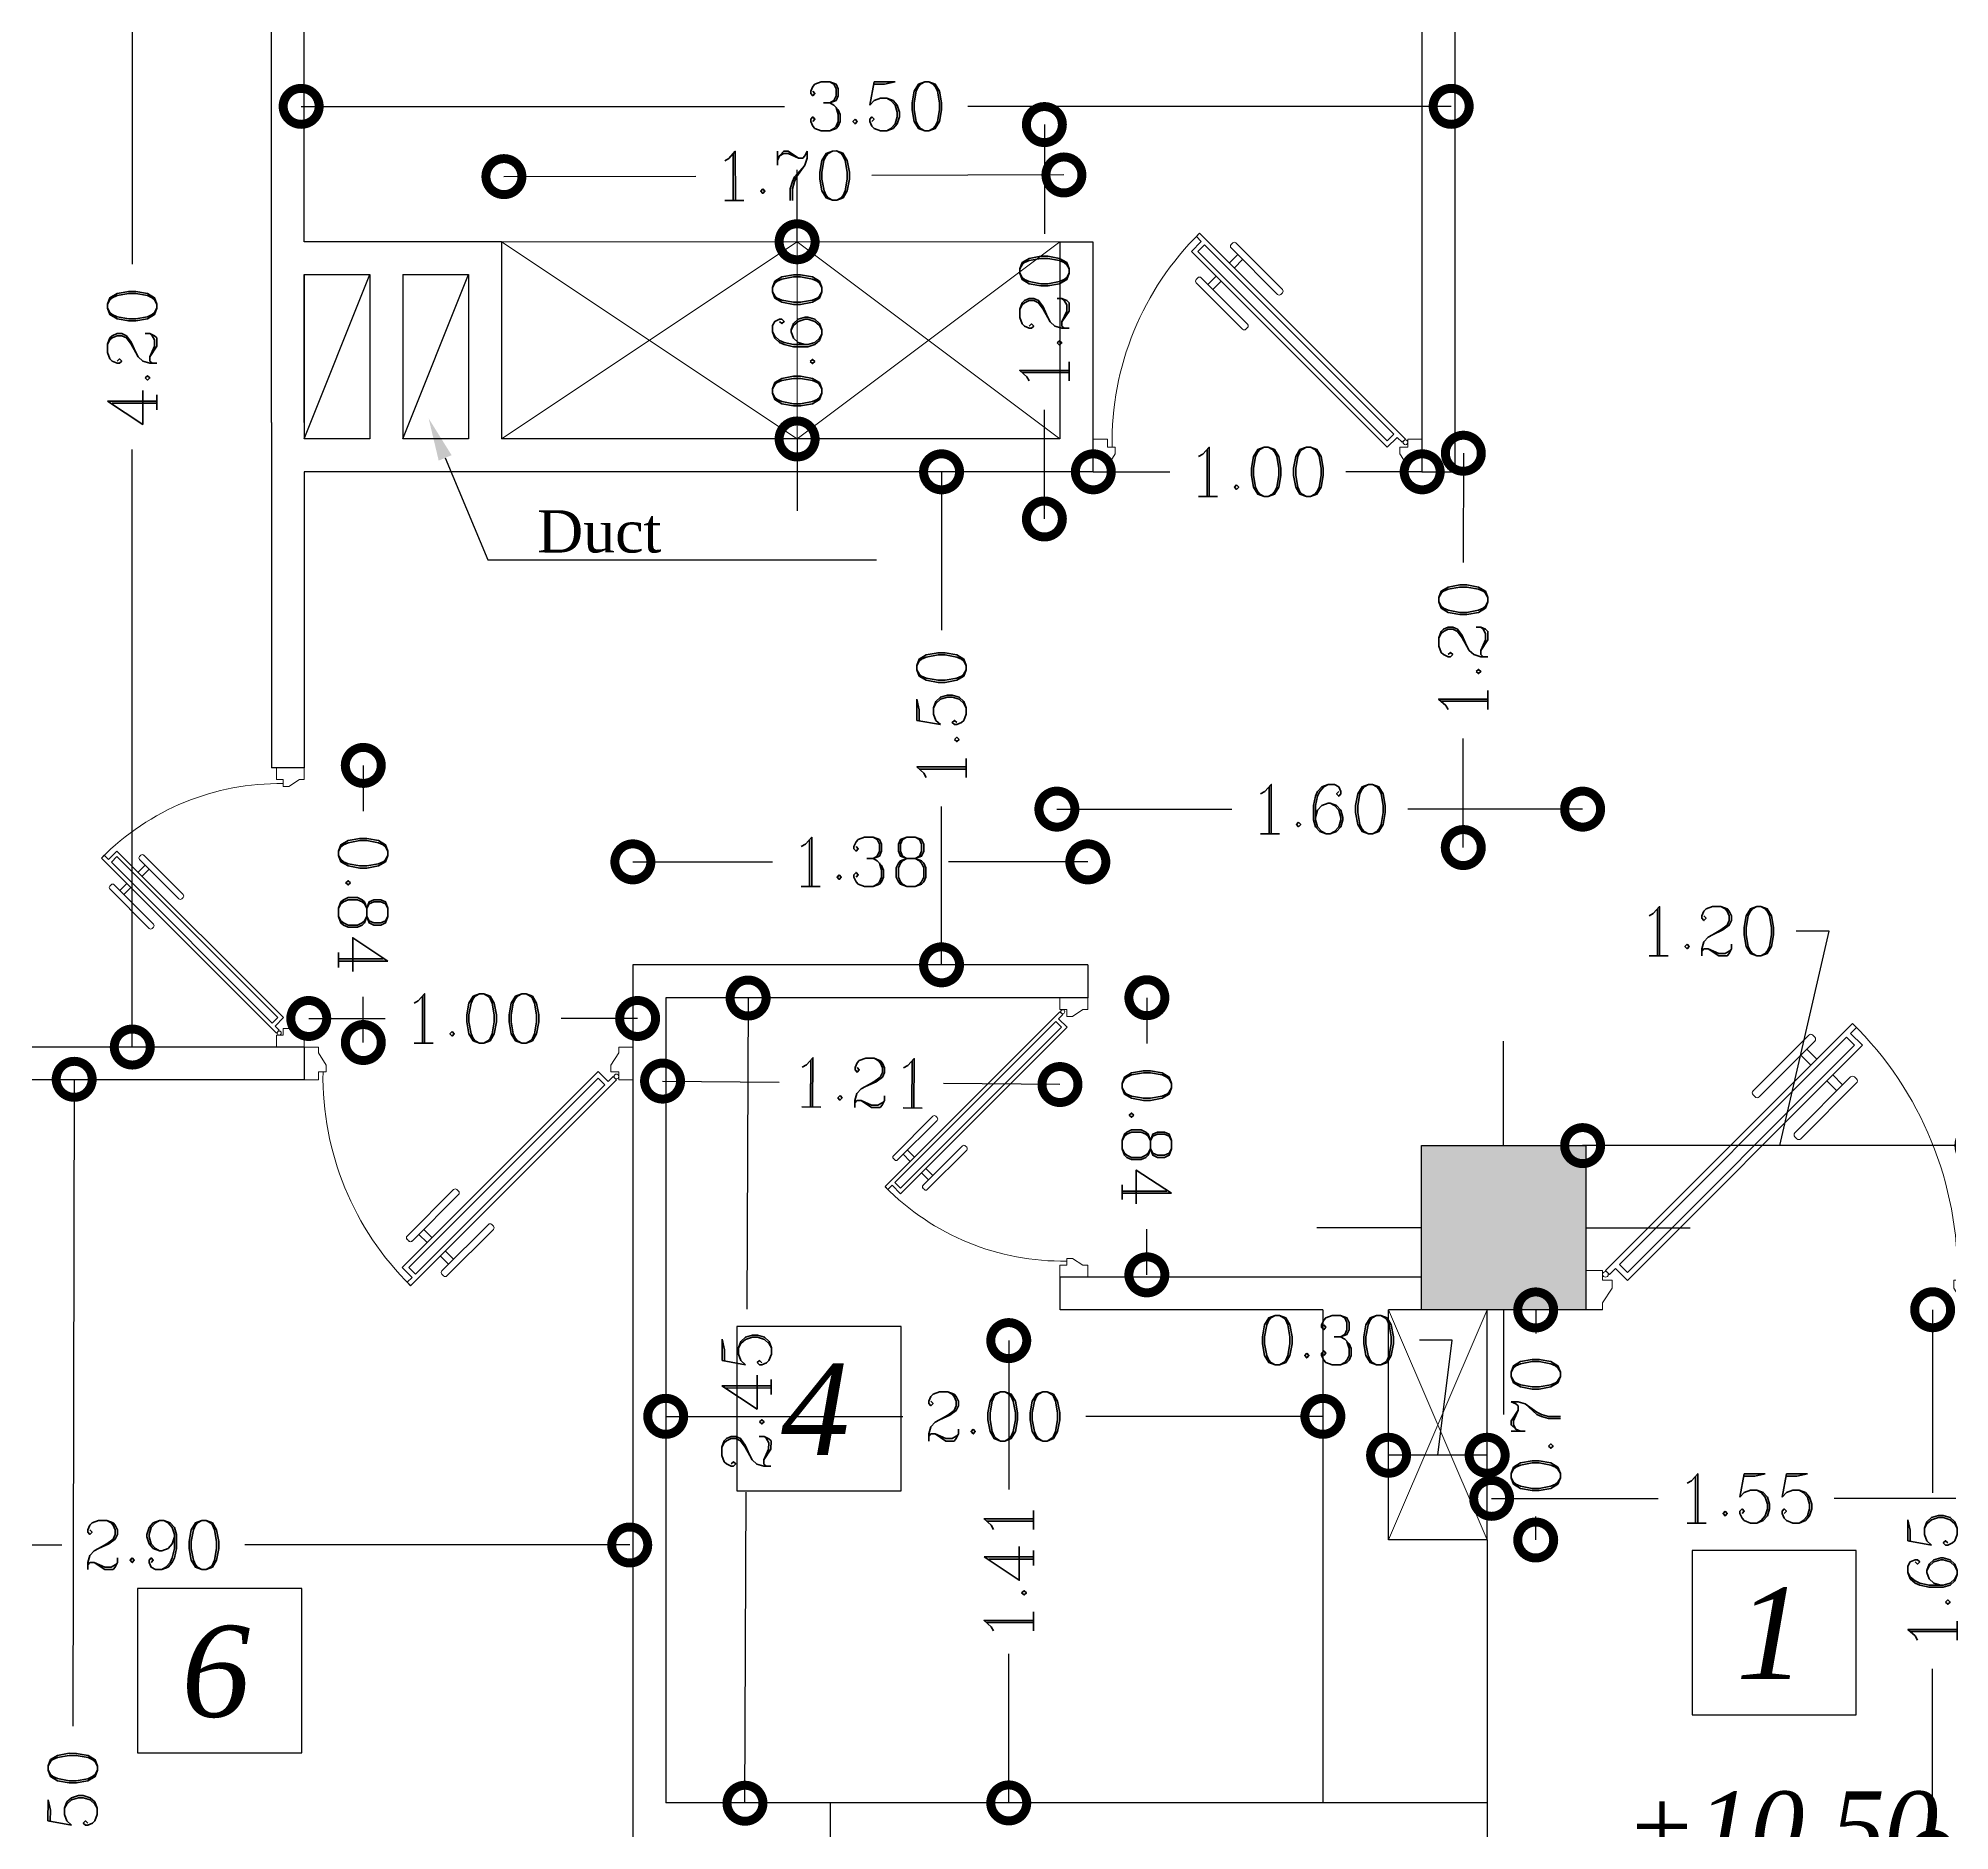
# Model space of a CAD drawing. Header units: metres. Extents: x -1655 to 449, y 40 to 361.
# Drawn here: x 146.75 to 152.56, y 50.55 to 56 of the extents above; entities that cross this region are included whole.
import ezdxf
from ezdxf import colors
from ezdxf.entities.mleader import LeaderData, LeaderLine
from ezdxf.math import Vec2, Vec3

# ---------------------------------------------------------------- set-up
doc = ezdxf.new("R2010")
doc.units = ezdxf.units.M
doc.header["$MEASUREMENT"] = 0
for name, color, linetype, lineweight in [('0.2', 2, 'Continuous', 5), ('Layer4', 252, 'Continuous', 25), ('Layer5', 31, 'Continuous', 9)]:
    doc.layers.add(name, color=color, linetype=linetype, lineweight=lineweight)
doc.layers.add('A-WALL', color=7, linetype='Continuous')
doc.layers.add('TEXT', color=3, linetype='Continuous')
doc.styles.add('DIMPLAN', font='romanc.shx', dxfattribs={"height": 0.15})
doc.styles.add('RS', font='timesi.ttf', dxfattribs={"width": 0.7})
doc.styles.get("Standard").update_dxf_attribs({"font": 'arial.ttf'})
doc.styles.add('style3', font='')
doc.styles.get('style3').set_extended_font_data('F_roya')
doc.dimstyles.new('DIMPLAN', dxfattribs={"dimtxt": 0.009, "dimasz": 0.219, "dimexe": 0.2, "dimexo": 0.2, "dimgap": 0.05, "dimtad": 0, "dimzin": 0, "dimdsep": 46, "dimtxsty": 'DIMPLAN', "dimblk1": 'DOTSMALL', "dimblk2": 'DOTSMALL', "dimsah": 1, "dimcen": 0, "dimse1": 1, "dimse2": 1, "dimclrd": 1, "dimclre": 1, "dimclrt": 2, "dimadec": 0, "dimazin": 0, "dimtfac": 0.909091, "dimtofl": 0, "dimtmove": 1, "dimatfit": 3, "dimldrblk": 'DOTSMALL', "dimfxl": 0.2, "dimtolj": 1, "dimtzin": 0, "dimarcsym": 0})
pattern_1 = [(0, (-6318.815, -1791.316), (0, 6.985), [5.08, -1.905]), (90, (-6318.815, -1791.316), (-6.985, 4e-16), [5.08, -1.905])]

# ---------------------------------------------------------------- blocks, each defined once
blk = doc.blocks.new('5050new')
h = blk.add_hatch(color=256)
h.dxf.hatch_style = 1
h.paths.add_polyline_path([(6309.3073, 1826.5446), (6308.8073, 1826.5446), (6308.8072, 1826.0446), (6309.3072, 1826.0446)])
for p, q in [((6309.0573, 1826.5446), (6309.0573, 1826.8627)), ((6308.8072, 1826.2946), (6308.4892, 1826.2947)), ((6309.3072, 1826.2946), (6309.6253, 1826.2946)), ((6309.0572, 1826.0446), (6309.0572, 1825.7266))]:
    blk.add_line(p, q)
blk.add_lwpolyline([(6308.8073, 1826.5446), (6309.3073, 1826.5446), (6309.3072, 1826.0446), (6308.8072, 1826.0446)], close=True)
blk = doc.blocks.new('axha')
blk.add_blockref('5050new', (107.8754, 17.5763))
blk = doc.blocks.new('5')
at = {"layer": 'Layer5'}
for p, q in [((923.8481, 840.7345), (923.8481, 840.6916)), ((923.9478, 840.6916), (923.9478, 840.7345)), ((923.8481, 840.6916), (923.8725, 840.6916)), ((923.8725, 840.6916), (923.8725, 840.6676)), ((923.8931, 840.6676), (923.9304, 840.6916)), ((923.9304, 840.6916), (923.9478, 840.6916)), ((923.8725, 840.6676), (923.8931, 840.6676)), ((923.3576, 840.4163), (923.3627, 840.4214)), ((923.3576, 840.4062), (923.4991, 840.2648)), ((923.3728, 840.4214), (923.5142, 840.28)), ((923.3526, 840.3608), (923.3778, 840.386)), ((923.3677, 840.3456), (923.393, 840.3709)), ((923.2566, 840.3153), (923.2516, 840.3103)), ((923.2516, 840.3002), (923.393, 840.1587)), ((923.2667, 840.3153), (923.4082, 840.1739)), ((923.3122, 840.3204), (923.2869, 840.2951)), ((923.3273, 840.3052), (923.3021, 840.28)), ((923.5092, 840.2648), (923.5142, 840.2699)), ((923.4082, 840.1638), (923.4031, 840.1587)), ((923.8481, 839.7773), (923.8725, 839.7773)), ((923.8481, 839.7345), (923.8481, 839.7773)), ((923.8725, 839.7773), (923.8725, 839.8014)), ((923.8725, 839.8014), (923.8931, 839.8014)), ((923.8931, 839.8014), (923.9304, 839.7773)), ((923.9304, 839.7773), (923.9478, 839.7773)), ((923.9478, 839.7773), (923.9478, 839.7345))]:
    blk.add_line(p, q, dxfattribs=at)
for points in [[(923.8481, 839.7845), (923.8582, 839.7946), (923.8431, 839.8097), (923.8734, 839.84), (923.2773, 840.4361), (923.247, 840.4058), (923.2319, 840.4209), (923.2217, 840.4108)], [(923.2773, 840.4159), (923.2571, 840.3957), (923.833, 839.8198), (923.8532, 839.84)]]:
    blk.add_lwpolyline(points, close=True, dxfattribs=at)
blk.add_circle((923.8582, 839.7845), 0.00714, dxfattribs=at)
for centre, radius, start, end in [((923.8582, 839.7845), 0.893, 89.0833, 135.4583), ((923.3627, 840.4113), 0.00714, 135, 225), ((923.3677, 840.4163), 0.00714, 45, 135), ((923.2566, 840.3052), 0.00714, 135, 225), ((923.2617, 840.3103), 0.00714, 45, 135), ((923.5041, 840.2699), 0.00714, 225, 315), ((923.5092, 840.2749), 0.00714, 315, 45), ((923.3981, 840.1638), 0.00714, 225, 315), ((923.4031, 840.1689), 0.00714, 315, 45)]:
    blk.add_arc(centre, radius, start, end, dxfattribs=at)
blk = doc.blocks.new('_DOTSMALL')
at = {"color": 0, "linetype": 'ByBlock', "const_width": 0.5}
blk.add_lwpolyline([(-0.0625, 0, 1), (0.0625, 0, 1)], format="xyb", close=True, dxfattribs=at)
blk = doc.blocks.new('*D133')
at = {"color": 1, "lineweight": -2, "ltscale": 0.1, "transparency": 16777216}
for p, q in [((149.0566, 55.3842), (149.0566, 55.6032)), ((149.0566, 54.7842), (149.0566, 54.5652))]:
    blk.add_line(p, q, dxfattribs=at)
at = {"layer": 'DEFPOINTS', "color": 0, "ltscale": 0.1, "transparency": 16777216}
for p in [(149.6241, 55.3842), (149.0566, 54.7842), (149.6241, 54.7842)]:
    blk.add_point(p, dxfattribs=at)
at = {"color": 1, "lineweight": -2, "ltscale": 0.1, "transparency": 16777216, "xscale": 0.2189999999999999, "yscale": 0.2189999999999999, "zscale": 0.2189999999999999}
for p, rotation in [((149.0566, 55.3842), 270), ((149.0566, 54.7842), 90)]:
    blk.add_blockref('_DOTSMALL', p, dxfattribs=dict(at, rotation=rotation))
at = {"color": 2, "ltscale": 0.1, "transparency": 16777216, "insert": (149.0566, 55.0842), "char_height": 0.15, "attachment_point": 5, "rotation": 90, "style": 'DIMPLAN'}
blk.add_mtext('\\A1;0.60', dxfattribs=at)
blk = doc.blocks.new('*D134')
at = {"color": 1, "lineweight": -2, "ltscale": 0.1, "transparency": 16777216}
for p, q in [((148.1643, 55.5824), (148.7486, 55.5841)), ((149.8686, 55.5874), (149.2843, 55.5857))]:
    blk.add_line(p, q, dxfattribs=at)
at = {"layer": 'DEFPOINTS', "color": 0, "ltscale": 0.1, "transparency": 16777216}
for p in [(148.1643, 55.5824), (149.8691, 55.3862), (148.1649, 55.3812)]:
    blk.add_point(p, dxfattribs=at)
at = {"color": 1, "lineweight": -2, "ltscale": 0.1, "transparency": 16777216, "xscale": 0.2189999999999999, "yscale": 0.2189999999999999, "zscale": 0.2189999999999999}
for p, rotation in [((148.1643, 55.5824), 180.1681306657272), ((149.8686, 55.5874), 0.1681306657271797)]:
    blk.add_blockref('_DOTSMALL', p, dxfattribs=dict(at, rotation=rotation))
at = {"color": 2, "ltscale": 0.1, "transparency": 16777216, "insert": (149.0164, 55.5849), "char_height": 0.15, "attachment_point": 5, "rotation": 0.16813, "style": 'DIMPLAN'}
blk.add_mtext('\\A1;1.70', dxfattribs=at)
blk = doc.blocks.new('*D137')
at = {"color": 1, "lineweight": -2, "ltscale": 0.1, "transparency": 16777216}
for p, q in [((149.9581, 54.6842), (150.1906, 54.6842)), ((150.9589, 54.6842), (150.7263, 54.6842))]:
    blk.add_line(p, q, dxfattribs=at)
at = {"layer": 'DEFPOINTS', "color": 0, "ltscale": 0.1, "transparency": 16777216}
for p in [(150.9589, 54.6842), (149.9581, 54.4974), (150.9589, 54.4974)]:
    blk.add_point(p, dxfattribs=at)
at = {"color": 1, "lineweight": -2, "ltscale": 0.1, "transparency": 16777216, "xscale": 0.2189999999999999, "yscale": 0.2189999999999999, "zscale": 0.2189999999999999, "rotation": 180}
blk.add_blockref('_DOTSMALL', (149.9581, 54.6842), dxfattribs=at)
at = {"color": 1, "lineweight": -2, "ltscale": 0.1, "transparency": 16777216, "xscale": 0.2189999999999999, "yscale": 0.2189999999999999, "zscale": 0.2189999999999999}
blk.add_blockref('_DOTSMALL', (150.9589, 54.6842), dxfattribs=at)
at = {"color": 2, "ltscale": 0.1, "transparency": 16777216, "insert": (150.4585, 54.6842), "char_height": 0.15, "attachment_point": 5, "style": 'DIMPLAN'}
blk.add_mtext('\\A1;1.00', dxfattribs=at)
blk = doc.blocks.new('*D141')
at = {"color": 1, "lineweight": -2, "ltscale": 0.1, "transparency": 16777216}
for p, q in [((147.5472, 55.7962), (149.0186, 55.7962)), ((151.0472, 55.7962), (149.5757, 55.7962))]:
    blk.add_line(p, q, dxfattribs=at)
at = {"layer": 'DEFPOINTS', "color": 0, "ltscale": 0.1, "transparency": 16777216}
for p in [(147.5472, 56.1453), (151.0472, 56.1453), (151.0472, 55.7962)]:
    blk.add_point(p, dxfattribs=at)
at = {"color": 1, "lineweight": -2, "ltscale": 0.1, "transparency": 16777216, "xscale": 0.2189999999999999, "yscale": 0.2189999999999999, "zscale": 0.2189999999999999, "rotation": 180}
blk.add_blockref('_DOTSMALL', (147.5472, 55.7962), dxfattribs=at)
at = {"color": 1, "lineweight": -2, "ltscale": 0.1, "transparency": 16777216, "xscale": 0.2189999999999999, "yscale": 0.2189999999999999, "zscale": 0.2189999999999999}
blk.add_blockref('_DOTSMALL', (151.0472, 55.7962), dxfattribs=at)
at = {"color": 2, "ltscale": 0.1, "transparency": 16777216, "insert": (149.2972, 55.7962), "char_height": 0.15, "attachment_point": 5, "style": 'DIMPLAN'}
blk.add_mtext('\\A1;3.50', dxfattribs=at)
blk = doc.blocks.new('*D142')
at = {"color": 1, "lineweight": -2, "ltscale": 0.1, "transparency": 16777216}
for p, q in [((149.8091, 55.7407), (149.8091, 55.4086)), ((149.8091, 54.5407), (149.8091, 54.8729))]:
    blk.add_line(p, q, dxfattribs=at)
at = {"layer": 'DEFPOINTS', "color": 0, "ltscale": 0.1, "transparency": 16777216}
for p in [(149.8091, 55.7407), (149.8472, 55.7407), (149.8472, 54.5407)]:
    blk.add_point(p, dxfattribs=at)
at = {"color": 1, "lineweight": -2, "ltscale": 0.1, "transparency": 16777216, "xscale": 0.2189999999999999, "yscale": 0.2189999999999999, "zscale": 0.2189999999999999}
for p, rotation in [((149.8091, 55.7407), 90), ((149.8091, 54.5407), 270)]:
    blk.add_blockref('_DOTSMALL', p, dxfattribs=dict(at, rotation=rotation))
at = {"color": 2, "ltscale": 0.1, "transparency": 16777216, "insert": (149.8091, 55.1407), "char_height": 0.15, "attachment_point": 5, "rotation": 90, "style": 'DIMPLAN'}
blk.add_mtext('\\A1;1.20', dxfattribs=at)
blk = doc.blocks.new('*D143')
at = {"color": 1, "lineweight": -2, "ltscale": 0.1, "transparency": 16777216}
for p, q in [((151.0842, 54.7407), (151.0841, 54.4087)), ((151.084, 53.5409), (151.0841, 53.8729))]:
    blk.add_line(p, q, dxfattribs=at)
at = {"layer": 'DEFPOINTS', "color": 0, "ltscale": 0.1, "transparency": 16777216}
for p in [(151.2993, 54.7407), (151.084, 53.5409), (151.2991, 53.5408)]:
    blk.add_point(p, dxfattribs=at)
at = {"color": 1, "lineweight": -2, "ltscale": 0.1, "transparency": 16777216, "xscale": 0.2189999999999999, "yscale": 0.2189999999999999, "zscale": 0.2189999999999999}
for p, rotation in [((151.0842, 54.7407), 89.99212431265788), ((151.084, 53.5409), 269.9921243126579)]:
    blk.add_blockref('_DOTSMALL', p, dxfattribs=dict(at, rotation=rotation))
at = {"color": 2, "ltscale": 0.1, "transparency": 16777216, "insert": (151.0841, 54.1408), "char_height": 0.15, "attachment_point": 5, "rotation": 89.99212, "style": 'DIMPLAN'}
blk.add_mtext('\\A1;1.20', dxfattribs=at)
blk = doc.blocks.new('*D144')
at = {"color": 1, "lineweight": -2, "ltscale": 0.1, "transparency": 16777216}
for p, q in [((148.5567, 53.4974), (148.9812, 53.4974)), ((149.9414, 53.4974), (149.5169, 53.4974))]:
    blk.add_line(p, q, dxfattribs=at)
at = {"layer": 'DEFPOINTS', "color": 0, "ltscale": 0.1, "transparency": 16777216}
for p in [(148.5567, 53.4974), (148.5567, 53.4408), (149.9414, 53.4408)]:
    blk.add_point(p, dxfattribs=at)
at = {"color": 1, "lineweight": -2, "ltscale": 0.1, "transparency": 16777216, "xscale": 0.2189999999999999, "yscale": 0.2189999999999999, "zscale": 0.2189999999999999}
for p, rotation in [((148.5567, 53.4974), 180.0000000000185), ((149.9414, 53.4974), 1.854516540333861e-11)]:
    blk.add_blockref('_DOTSMALL', p, dxfattribs=dict(at, rotation=rotation))
at = {"color": 2, "ltscale": 0.1, "transparency": 16777216, "insert": (149.249, 53.4974), "char_height": 0.15, "attachment_point": 5, "style": 'DIMPLAN'}
blk.add_mtext('\\A1;1.38', dxfattribs=at)
blk = doc.blocks.new('*D145')
at = {"color": 1, "lineweight": -2, "ltscale": 0.1, "transparency": 16777216}
for p, q in [((150.1211, 53.0841), (150.1211, 52.9446)), ((150.1211, 52.2408), (150.1211, 52.3803))]:
    blk.add_line(p, q, dxfattribs=at)
at = {"layer": 'DEFPOINTS', "color": 0, "ltscale": 0.1, "transparency": 16777216}
for p in [(149.9414, 53.0841), (149.9414, 52.2408), (150.1211, 52.2408)]:
    blk.add_point(p, dxfattribs=at)
at = {"color": 1, "lineweight": -2, "ltscale": 0.1, "transparency": 16777216, "xscale": 0.2189999999999999, "yscale": 0.2189999999999999, "zscale": 0.2189999999999999}
for p, rotation in [((150.1211, 53.0841), 90.0022031631265), ((150.1211, 52.2408), 270.0022031631265)]:
    blk.add_blockref('_DOTSMALL', p, dxfattribs=dict(at, rotation=rotation))
at = {"color": 2, "ltscale": 0.1, "transparency": 16777216, "insert": (150.1211, 52.6625), "char_height": 0.15, "attachment_point": 5, "rotation": 270.0022, "style": 'DIMPLAN'}
blk.add_mtext('\\A1;0.84', dxfattribs=at)
blk = doc.blocks.new('*D146')
at = {"color": 1, "lineweight": -2, "ltscale": 0.1, "transparency": 16777216}
for p, q in [((148.6471, 52.8304), (149.0018, 52.8273)), ((149.8566, 52.8199), (149.5018, 52.823))]:
    blk.add_line(p, q, dxfattribs=at)
at = {"layer": 'DEFPOINTS', "color": 0, "ltscale": 0.1, "transparency": 16777216}
for p in [(148.6471, 52.8304), (148.6472, 52.8408), (149.8567, 52.8304)]:
    blk.add_point(p, dxfattribs=at)
at = {"color": 1, "lineweight": -2, "ltscale": 0.1, "transparency": 16777216, "xscale": 0.2189999999999999, "yscale": 0.2189999999999999, "zscale": 0.2189999999999999}
for p, rotation in [((148.6471, 52.8304), 179.5039985940815), ((149.8566, 52.8199), 359.5039985940816)]:
    blk.add_blockref('_DOTSMALL', p, dxfattribs=dict(at, rotation=rotation))
at = {"color": 2, "ltscale": 0.1, "transparency": 16777216, "insert": (149.2518, 52.8251), "char_height": 0.15, "attachment_point": 5, "rotation": 359.504, "style": 'DIMPLAN'}
blk.add_mtext('\\A1;1.21', dxfattribs=at)
blk = doc.blocks.new('*D147')
at = {"color": 1, "lineweight": -2, "ltscale": 0.1, "transparency": 16777216}
for p, q in [((148.9075, 53.0831), (148.9038, 52.1367)), ((148.8979, 50.6331), (148.9016, 51.5796))]:
    blk.add_line(p, q, dxfattribs=at)
at = {"layer": 'DEFPOINTS', "color": 0, "ltscale": 0.1, "transparency": 16777216}
for p in [(148.6567, 53.0841), (148.6472, 50.6341), (148.8979, 50.6331)]:
    blk.add_point(p, dxfattribs=at)
at = {"color": 1, "lineweight": -2, "ltscale": 0.1, "transparency": 16777216, "xscale": 0.2189999999999999, "yscale": 0.2189999999999999, "zscale": 0.2189999999999999}
for p, rotation in [((148.9075, 53.0831), 89.77765110724866), ((148.8979, 50.6331), 269.7776511072487)]:
    blk.add_blockref('_DOTSMALL', p, dxfattribs=dict(at, rotation=rotation))
at = {"color": 2, "ltscale": 0.1, "transparency": 16777216, "insert": (148.9027, 51.8581), "char_height": 0.15, "attachment_point": 5, "rotation": 89.77765, "style": 'DIMPLAN'}
blk.add_mtext('\\A1;2.45', dxfattribs=at)
blk = doc.blocks.new('*D148')
at = {"color": 1, "lineweight": -2, "ltscale": 0.1, "transparency": 16777216}
for p, q in [((149.4962, 54.6842), (149.4962, 54.202)), ((149.4962, 53.1841), (149.4962, 53.6663))]:
    blk.add_line(p, q, dxfattribs=at)
at = {"layer": 'DEFPOINTS', "color": 0, "ltscale": 0.1, "transparency": 16777216}
for p in [(149.4962, 54.6842), (149.7472, 54.6842), (149.7472, 53.1841)]:
    blk.add_point(p, dxfattribs=at)
at = {"color": 1, "lineweight": -2, "ltscale": 0.1, "transparency": 16777216, "xscale": 0.2189999999999999, "yscale": 0.2189999999999999, "zscale": 0.2189999999999999}
for p, rotation in [((149.4962, 54.6842), 90), ((149.4962, 53.1841), 270)]:
    blk.add_blockref('_DOTSMALL', p, dxfattribs=dict(at, rotation=rotation))
at = {"color": 2, "ltscale": 0.1, "transparency": 16777216, "insert": (149.4962, 53.9342), "char_height": 0.15, "attachment_point": 5, "rotation": 90, "style": 'DIMPLAN'}
blk.add_mtext('\\A1;1.50', dxfattribs=at)
blk = doc.blocks.new('*D149')
at = {"color": 1, "lineweight": -2, "ltscale": 0.1, "transparency": 16777216}
for p, q in [((145.6472, 51.4189), (146.8186, 51.4189)), ((148.5472, 51.4189), (147.3757, 51.4189))]:
    blk.add_line(p, q, dxfattribs=at)
at = {"layer": 'DEFPOINTS', "color": 0, "ltscale": 0.1, "transparency": 16777216}
for p in [(145.6472, 51.4408), (148.5472, 51.4408), (145.6472, 51.4189)]:
    blk.add_point(p, dxfattribs=at)
at = {"color": 1, "lineweight": -2, "ltscale": 0.1, "transparency": 16777216, "xscale": 0.2189999999999999, "yscale": 0.2189999999999999, "zscale": 0.2189999999999999}
for p, rotation in [((145.6472, 51.4189), 179.9999999999731), ((148.5472, 51.4189), 359.999999999973)]:
    blk.add_blockref('_DOTSMALL', p, dxfattribs=dict(at, rotation=rotation))
at = {"color": 2, "ltscale": 0.1, "transparency": 16777216, "insert": (147.0972, 51.4189), "char_height": 0.15, "attachment_point": 5, "style": 'DIMPLAN'}
blk.add_mtext('\\A1;2.90', dxfattribs=at)
blk = doc.blocks.new('*D150')
at = {"color": 1, "lineweight": -2, "ltscale": 0.1, "transparency": 16777216}
for p, q in [((146.8565, 52.8358), (146.8523, 50.8678)), ((146.847, 48.3356), (146.8511, 50.3035))]:
    blk.add_line(p, q, dxfattribs=at)
at = {"layer": 'DEFPOINTS', "color": 0, "ltscale": 0.1, "transparency": 16777216}
for p in [(147.5567, 52.8343), (146.847, 48.3356), (147.5472, 48.3341)]:
    blk.add_point(p, dxfattribs=at)
at = {"color": 1, "lineweight": -2, "ltscale": 0.1, "transparency": 16777216, "xscale": 0.2189999999999999, "yscale": 0.2189999999999999, "zscale": 0.2189999999999999}
for p, rotation in [((146.8565, 52.8358), 89.87894698134973), ((146.847, 48.3356), 269.8789469813497)]:
    blk.add_blockref('_DOTSMALL', p, dxfattribs=dict(at, rotation=rotation))
at = {"color": 2, "ltscale": 0.1, "transparency": 16777216, "insert": (146.8517, 50.5857), "char_height": 0.15, "attachment_point": 5, "rotation": 89.87895, "style": 'DIMPLAN'}
blk.add_mtext('\\A1;4.50', dxfattribs=at)
blk = doc.blocks.new('*D157')
at = {"color": 1, "lineweight": -2, "ltscale": 0.1, "transparency": 16777216}
for p, q in [((149.7007, 52.0408), (149.7007, 51.5875)), ((149.7007, 50.6341), (149.7007, 51.0875))]:
    blk.add_line(p, q, dxfattribs=at)
at = {"layer": 'DEFPOINTS', "color": 0, "ltscale": 0.1, "transparency": 16777216}
for p in [(150.1472, 52.0408), (149.7007, 50.6341), (150.1472, 50.6341)]:
    blk.add_point(p, dxfattribs=at)
at = {"color": 1, "lineweight": -2, "ltscale": 0.1, "transparency": 16777216, "xscale": 0.2189999999999999, "yscale": 0.2189999999999999, "zscale": 0.2189999999999999}
for p, rotation in [((149.7007, 52.0408), 90), ((149.7007, 50.6341), 270)]:
    blk.add_blockref('_DOTSMALL', p, dxfattribs=dict(at, rotation=rotation))
at = {"color": 2, "ltscale": 0.1, "transparency": 16777216, "insert": (149.7007, 51.3375), "char_height": 0.15, "attachment_point": 5, "rotation": 90, "style": 'DIMPLAN'}
blk.add_mtext('\\A1;1.41', dxfattribs=at)
blk = doc.blocks.new('*D158')
at = {"color": 1, "lineweight": -2, "ltscale": 0.1, "transparency": 16777216}
for p, q in [((148.6567, 51.8103), (149.3781, 51.8103)), ((150.6567, 51.8103), (149.9352, 51.8103))]:
    blk.add_line(p, q, dxfattribs=at)
at = {"layer": 'DEFPOINTS', "color": 0, "ltscale": 0.1, "transparency": 16777216}
for p in [(148.6567, 52.0408), (150.6567, 52.0408), (150.6567, 51.8103)]:
    blk.add_point(p, dxfattribs=at)
at = {"color": 1, "lineweight": -2, "ltscale": 0.1, "transparency": 16777216, "xscale": 0.2189999999999999, "yscale": 0.2189999999999999, "zscale": 0.2189999999999999, "rotation": 180}
blk.add_blockref('_DOTSMALL', (148.6567, 51.8103), dxfattribs=at)
at = {"color": 1, "lineweight": -2, "ltscale": 0.1, "transparency": 16777216, "xscale": 0.2189999999999999, "yscale": 0.2189999999999999, "zscale": 0.2189999999999999}
blk.add_blockref('_DOTSMALL', (150.6567, 51.8103), dxfattribs=at)
at = {"color": 2, "ltscale": 0.1, "transparency": 16777216, "insert": (149.6567, 51.8103), "char_height": 0.15, "attachment_point": 5, "style": 'DIMPLAN'}
blk.add_mtext('\\A1;2.00', dxfattribs=at)
blk = doc.blocks.new('*D159')
at = {"color": 1, "lineweight": -2, "ltscale": 0.1, "transparency": 16777216}
for p, q in [((151.0506, 52.0419), (150.9506, 52.0419)), ((151.0067, 51.6919), (151.0506, 52.0419)), ((151.1567, 51.6919), (150.8567, 51.6919))]:
    blk.add_line(p, q, dxfattribs=at)
at = {"layer": 'DEFPOINTS', "color": 0, "ltscale": 0.1, "transparency": 16777216}
for p in [(150.8567, 51.6919), (150.8567, 51.6919), (151.1567, 51.6919)]:
    blk.add_point(p, dxfattribs=at)
at = {"color": 1, "lineweight": -2, "ltscale": 0.1, "transparency": 16777216, "xscale": 0.2189999999999999, "yscale": 0.2189999999999999, "zscale": 0.2189999999999999}
for p, rotation in [((150.8567, 51.6919), 179.9999999999132), ((151.1567, 51.6919), 359.9999999999131)]:
    blk.add_blockref('_DOTSMALL', p, dxfattribs=dict(at, rotation=rotation))
at = {"color": 2, "ltscale": 0.1, "transparency": 16777216, "insert": (150.6721, 52.0419), "char_height": 0.15, "attachment_point": 5, "style": 'DIMPLAN'}
blk.add_mtext('\\A1;0.30', dxfattribs=at)
blk = doc.blocks.new('*D160')
at = {"color": 1, "lineweight": -2, "ltscale": 0.1, "transparency": 16777216}
for p, q in [((151.3044, 52.1341), (151.3044, 52.0627)), ((151.3044, 51.4341), (151.3044, 51.5055))]:
    blk.add_line(p, q, dxfattribs=at)
at = {"layer": 'DEFPOINTS', "color": 0, "ltscale": 0.1, "transparency": 16777216}
for p in [(151.1472, 52.1341), (151.1472, 51.4341), (151.3044, 51.4341)]:
    blk.add_point(p, dxfattribs=at)
at = {"color": 1, "lineweight": -2, "ltscale": 0.1, "transparency": 16777216, "xscale": 0.2189999999999999, "yscale": 0.2189999999999999, "zscale": 0.2189999999999999}
for p, rotation in [((151.3044, 52.1341), 90), ((151.3044, 51.4341), 270)]:
    blk.add_blockref('_DOTSMALL', p, dxfattribs=dict(at, rotation=rotation))
at = {"color": 2, "ltscale": 0.1, "transparency": 16777216, "insert": (151.3044, 51.7841), "char_height": 0.15, "attachment_point": 5, "rotation": 90, "style": 'DIMPLAN'}
blk.add_mtext('\\A1;0.70', dxfattribs=at)
blk = doc.blocks.new('*D161')
at = {"color": 1, "lineweight": -2, "ltscale": 0.1, "transparency": 16777216}
for p, q in [((152.5125, 52.1347), (152.5125, 51.5774)), ((152.5124, 50.4843), (152.5124, 51.0416))]:
    blk.add_line(p, q, dxfattribs=at)
at = {"layer": 'DEFPOINTS', "color": 0, "ltscale": 0.1, "transparency": 16777216}
for p in [(152.5125, 52.1347), (152.6546, 52.1347), (152.6546, 50.4843)]:
    blk.add_point(p, dxfattribs=at)
at = {"color": 1, "lineweight": -2, "ltscale": 0.1, "transparency": 16777216, "xscale": 0.2189999999999999, "yscale": 0.2189999999999999, "zscale": 0.2189999999999999}
for p, rotation in [((152.5125, 52.1347), 89.99676697842153), ((152.5124, 50.4843), 269.9967669784216)]:
    blk.add_blockref('_DOTSMALL', p, dxfattribs=dict(at, rotation=rotation))
at = {"color": 2, "ltscale": 0.1, "transparency": 16777216, "insert": (152.5124, 51.3095), "char_height": 0.15, "attachment_point": 5, "rotation": 89.99677, "style": 'DIMPLAN'}
blk.add_mtext('\\A1;1.65', dxfattribs=at)
blk = doc.blocks.new('*D167')
at = {"color": 1, "lineweight": -2, "ltscale": 0.1, "transparency": 16777216}
for p, q in [((152.0472, 52.6341), (152.1972, 53.2866)), ((152.1972, 53.2866), (152.0972, 53.2866)), ((152.6472, 52.6341), (151.4472, 52.6341))]:
    blk.add_line(p, q, dxfattribs=at)
at = {"layer": 'DEFPOINTS', "color": 0, "ltscale": 0.1, "transparency": 16777216}
for p in [(151.4472, 53.2408), (152.6472, 53.2408), (151.4472, 52.6341)]:
    blk.add_point(p, dxfattribs=at)
at = {"color": 1, "lineweight": -2, "ltscale": 0.1, "transparency": 16777216, "xscale": 0.2189999999999999, "yscale": 0.2189999999999999, "zscale": 0.2189999999999999}
for p, rotation in [((151.4472, 52.6341), 180.0000000002822), ((152.6472, 52.6341), 2.822542199965028e-10)]:
    blk.add_blockref('_DOTSMALL', p, dxfattribs=dict(at, rotation=rotation))
at = {"color": 2, "ltscale": 0.1, "transparency": 16777216, "insert": (151.8293, 53.2866), "char_height": 0.15, "attachment_point": 5, "style": 'DIMPLAN'}
blk.add_mtext('\\A1;1.20', dxfattribs=at)
blk = doc.blocks.new('*D168')
at = {"color": 1, "lineweight": -2, "ltscale": 0.1, "transparency": 16777216}
for p, q in [((149.8472, 53.6579), (150.3793, 53.6579)), ((151.4472, 53.6579), (150.915, 53.6579))]:
    blk.add_line(p, q, dxfattribs=at)
at = {"layer": 'DEFPOINTS', "color": 0, "ltscale": 0.1, "transparency": 16777216}
for p in [(151.4472, 53.6579), (149.8472, 53.5408), (151.4472, 53.5408)]:
    blk.add_point(p, dxfattribs=at)
at = {"color": 1, "lineweight": -2, "ltscale": 0.1, "transparency": 16777216, "xscale": 0.2189999999999999, "yscale": 0.2189999999999999, "zscale": 0.2189999999999999, "rotation": 180}
blk.add_blockref('_DOTSMALL', (149.8472, 53.6579), dxfattribs=at)
at = {"color": 1, "lineweight": -2, "ltscale": 0.1, "transparency": 16777216, "xscale": 0.2189999999999999, "yscale": 0.2189999999999999, "zscale": 0.2189999999999999}
blk.add_blockref('_DOTSMALL', (151.4472, 53.6579), dxfattribs=at)
at = {"color": 2, "ltscale": 0.1, "transparency": 16777216, "insert": (150.6472, 53.6579), "char_height": 0.15, "attachment_point": 5, "style": 'DIMPLAN'}
blk.add_mtext('\\A1;1.60', dxfattribs=at)
blk = doc.blocks.new('*D184')
at = {"color": 1, "lineweight": -2, "ltscale": 0.1, "transparency": 16777216}
for p, q in [((147.5703, 53.0209), (147.8029, 53.0209)), ((148.5712, 53.0209), (148.3386, 53.0209))]:
    blk.add_line(p, q, dxfattribs=at)
at = {"layer": 'DEFPOINTS', "color": 0, "ltscale": 0.1, "transparency": 16777216}
for p in [(148.5712, 53.0209), (147.5703, 52.834), (148.5712, 52.834)]:
    blk.add_point(p, dxfattribs=at)
at = {"color": 1, "lineweight": -2, "ltscale": 0.1, "transparency": 16777216, "xscale": 0.2189999999999999, "yscale": 0.2189999999999999, "zscale": 0.2189999999999999, "rotation": 180}
blk.add_blockref('_DOTSMALL', (147.5703, 53.0209), dxfattribs=at)
at = {"color": 1, "lineweight": -2, "ltscale": 0.1, "transparency": 16777216, "xscale": 0.2189999999999999, "yscale": 0.2189999999999999, "zscale": 0.2189999999999999}
blk.add_blockref('_DOTSMALL', (148.5712, 53.0209), dxfattribs=at)
at = {"color": 2, "ltscale": 0.1, "transparency": 16777216, "insert": (148.0708, 53.0209), "char_height": 0.15, "attachment_point": 5, "style": 'DIMPLAN'}
blk.add_mtext('\\A1;1.00', dxfattribs=at)
blk = doc.blocks.new('*D185')
at = {"color": 1, "lineweight": -2, "ltscale": 0.1, "transparency": 16777216}
for p, q in [((147.7363, 53.7909), (147.7363, 53.6514)), ((147.7364, 52.9477), (147.7363, 53.0872))]:
    blk.add_line(p, q, dxfattribs=at)
at = {"layer": 'DEFPOINTS', "color": 0, "ltscale": 0.1, "transparency": 16777216}
for p in [(147.5567, 53.7909), (147.5567, 52.9477), (147.7364, 52.9477)]:
    blk.add_point(p, dxfattribs=at)
at = {"color": 1, "lineweight": -2, "ltscale": 0.1, "transparency": 16777216, "xscale": 0.2189999999999999, "yscale": 0.2189999999999999, "zscale": 0.2189999999999999}
for p, rotation in [((147.7363, 53.7909), 90.0022031631265), ((147.7364, 52.9477), 270.0022031631265)]:
    blk.add_blockref('_DOTSMALL', p, dxfattribs=dict(at, rotation=rotation))
at = {"color": 2, "ltscale": 0.1, "transparency": 16777216, "insert": (147.7363, 53.3693), "char_height": 0.15, "attachment_point": 5, "rotation": 270.0022, "style": 'DIMPLAN'}
blk.add_mtext('\\A1;0.84', dxfattribs=at)
blk = doc.blocks.new('*D186')
at = {"color": 1, "lineweight": -2, "ltscale": 0.1, "transparency": 16777216}
for p, q in [((147.0332, 57.1341), (147.0332, 55.3162)), ((147.0332, 52.934), (147.0332, 54.7519))]:
    blk.add_line(p, q, dxfattribs=at)
at = {"layer": 'DEFPOINTS', "color": 0, "ltscale": 0.1, "transparency": 16777216}
for p in [(146.6067, 57.1341), (146.6067, 52.934), (147.0332, 52.934)]:
    blk.add_point(p, dxfattribs=at)
at = {"color": 1, "lineweight": -2, "ltscale": 0.1, "transparency": 16777216, "xscale": 0.2189999999999999, "yscale": 0.2189999999999999, "zscale": 0.2189999999999999}
for p, rotation in [((147.0332, 57.1341), 90), ((147.0332, 52.934), 270)]:
    blk.add_blockref('_DOTSMALL', p, dxfattribs=dict(at, rotation=rotation))
at = {"color": 2, "ltscale": 0.1, "transparency": 16777216, "insert": (147.0332, 55.034), "char_height": 0.15, "attachment_point": 5, "rotation": 90, "style": 'DIMPLAN'}
blk.add_mtext('\\A1;4.20', dxfattribs=at)
blk = doc.blocks.new('*D194')
at = {"color": 1, "lineweight": -2, "ltscale": 0.1, "transparency": 16777216}
for p, q in [((151.1703, 51.5608), (151.6775, 51.5608)), ((152.7203, 51.5608), (152.2132, 51.5608))]:
    blk.add_line(p, q, dxfattribs=at)
at = {"layer": 'DEFPOINTS', "color": 0, "ltscale": 0.1, "transparency": 16777216}
for p in [(151.1703, 51.6555), (152.7203, 51.6555), (152.7203, 51.5608)]:
    blk.add_point(p, dxfattribs=at)
at = {"color": 1, "lineweight": -2, "ltscale": 0.1, "transparency": 16777216, "xscale": 0.2189999999999999, "yscale": 0.2189999999999999, "zscale": 0.2189999999999999, "rotation": 180}
blk.add_blockref('_DOTSMALL', (151.1703, 51.5608), dxfattribs=at)
at = {"color": 1, "lineweight": -2, "ltscale": 0.1, "transparency": 16777216, "xscale": 0.2189999999999999, "yscale": 0.2189999999999999, "zscale": 0.2189999999999999}
blk.add_blockref('_DOTSMALL', (152.7203, 51.5608), dxfattribs=at)
at = {"color": 2, "ltscale": 0.1, "transparency": 16777216, "insert": (151.9453, 51.5608), "char_height": 0.15, "attachment_point": 5, "style": 'DIMPLAN'}
blk.add_mtext('\\A1;1.55', dxfattribs=at)

msp = doc.modelspace()

# ---------------------------------------------------------------- hatches: boundary and pattern name
at = {"ltscale": 0.1}
h = msp.add_hatch(dxfattribs=at)
h.set_pattern_fill('ANGLE', color=256)
h.set_pattern_definition(pattern_1)
h.paths.add_polyline_path([(150.9354, 54.3048), (150.6354, 53.7048), (150.9354, 53.7048)])
h = msp.add_hatch(dxfattribs=at)
h.set_pattern_fill('ANGLE', color=256)
h.set_pattern_definition(pattern_1)
h.paths.add_polyline_path([(150.9354, 53.6048), (150.6354, 53.0048), (150.9354, 53.0048)])

# ---------------------------------------------------------------- linework, layer by layer
for p, q in [((150.9581, 62.1341), (150.9581, 54.6843)), ((151.0581, 62.1341), (151.0581, 54.6843)), ((147.5567, 55.3842), (147.5567, 57.2341)), ((147.4567, 54.834), (147.4567, 57.1341)), ((147.4567, 55.3842), (147.4566, 55.3842)), ((148.1566, 55.3842), (147.5567, 55.3842)), ((149.8566, 55.3842), (149.9566, 55.3842)), ((147.5567, 54.834), (147.5567, 55.2842)), ((147.7566, 54.7842), (147.5566, 54.7842)), ((148.0566, 54.7842), (147.8566, 54.7842)), ((149.8566, 54.7842), (148.1566, 54.7842)), ((149.9566, 54.6842), (147.5566, 54.6842)), ((150.9581, 54.6843), (151.0581, 54.6843)), ((149.9414, 53.1841), (149.9414, 53.0841)), ((150.9567, 52.2341), (149.8567, 52.2341)), ((149.8567, 52.1341), (149.8567, 52.2341)), ((150.6567, 52.1341), (149.8567, 52.1341)), ((151.4567, 52.1341), (150.8567, 52.1341)), ((151.1567, 51.4341), (151.1567, 52.1341)), ((151.5081, 52.1349), (151.4567, 52.1349)), ((151.1567, 51.4341), (150.8567, 51.4341)), ((150.6567, 50.6341), (148.6567, 50.6341)), ((149.3567, 50.6341), (149.1567, 50.6341)), ((151.1567, 50.6341), (149.3567, 50.6341))]:
    msp.add_line(p, q)
for p, q in [((148.1566, 55.3842), (148.1566, 54.7842)), ((149.8566, 55.3842), (149.8566, 54.7842)), ((149.9566, 55.3842), (149.9566, 54.6842)), ((147.5566, 55.2842), (147.5566, 54.7842)), ((147.5566, 55.2842), (147.7566, 55.2842)), ((147.5566, 54.7842), (147.7566, 55.2842)), ((147.7566, 55.2842), (147.7566, 54.7842)), ((147.8566, 55.2842), (147.8566, 54.7842)), ((147.8566, 55.2842), (148.0566, 55.2842)), ((147.8566, 54.7842), (148.0566, 55.2842)), ((148.0566, 55.2842), (148.0566, 54.7842)), ((147.4567, 54.834), (147.4567, 53.784)), ((147.5567, 54.6842), (147.5567, 53.784)), ((147.5567, 53.784), (147.4567, 53.784)), ((148.5567, 53.1841), (148.5567, 49.8341)), ((149.9414, 53.1841), (148.5567, 53.1841)), ((148.6567, 53.0841), (148.6567, 50.6341)), ((149.9414, 53.0841), (148.6567, 53.0841)), ((147.5567, 52.934), (145.6567, 52.934)), ((147.5567, 52.934), (147.5567, 52.834)), ((147.5567, 52.834), (145.6567, 52.834)), ((150.6567, 52.1341), (150.6567, 50.6341)), ((150.8567, 51.4341), (150.8567, 52.1341)), ((151.1567, 51.4341), (151.1567, 49.9341)), ((149.1567, 50.6341), (149.1567, 48.3341)), ((151.1567, 50.6341), (151.1567, 49.9341))]:
    msp.add_line(p, q, dxfattribs=at)
at = {"layer": 'A-WALL', "color": 6, "ltscale": 0.1}
for points in [[(149.3729, 52.0834), (148.8729, 52.0834), (148.8729, 51.5834), (149.3729, 51.5834)], [(152.2801, 51.4019), (151.7801, 51.4019), (151.7801, 50.9019), (152.2801, 50.9019)], [(147.5488, 51.2864), (147.0488, 51.2864), (147.0488, 50.7864), (147.5488, 50.7864)]]:
    msp.add_lwpolyline(points, close=True, dxfattribs=at)
at = {"layer": 'Layer5'}
for p, q in [((148.1566, 55.3842), (149.8566, 55.3842)), ((149.0566, 54.7842), (148.1566, 55.3842)), ((148.1566, 54.7842), (149.0566, 55.3842)), ((149.0566, 55.3842), (149.0566, 54.7842)), ((149.0566, 55.3842), (149.8566, 54.7842)), ((149.0566, 54.7842), (149.8566, 55.3842)), ((151.1567, 52.1341), (150.8567, 51.4341)), ((150.8567, 52.1341), (151.1567, 51.4341)), ((151.1567, 50.6341), (151.1567, 51.3341))]:
    msp.add_line(p, q, dxfattribs=at)

# ---------------------------------------------------------------- block references
msp.add_blockref('axha', (-6265.7259, -1791.4869))
at = {"layer": 'Layer5', "xscale": -1, "rotation": 90.00220316313073}
msp.add_blockref('5', (990.657, 978.6644), dxfattribs=at)
at = {"layer": 'Layer5'}
for p, xscale, yscale, zscale, rotation in [((-637.8417, -660.824), 0.8500165363397575, 0.8500165363397575, 0.8500165363397575, 359.9977968368691), ((-635.457, 766.8421), -0.8500165363397586, 0.8500165363397586, 0.8500165363397575, 180.0022031631309), ((-856.182, 1160.9108), 1.199999947373657, 1.199999947373657, 1.199999947373657, 269.9977968368484)]:
    msp.add_blockref('5', p, dxfattribs=dict(at, xscale=xscale, yscale=yscale, zscale=zscale, rotation=rotation))
at = {"layer": 'Layer5', "rotation": 89.99779683686921}
msp.add_blockref('5', (988.2556, -871.0461), dxfattribs=at)

# ---------------------------------------------------------------- texts
at = {"layer": '0.2', "style": 'RS'}
msp.add_text('+10.50', height=0.216, dxfattribs=at).set_placement((151.5759, 50.453))
at = {"layer": 'Layer4', "color": 6, "style": 'RS'}
for s, p in [('4', (149.0072, 51.693)), ('1', (151.9144, 51.0115)), ('6', (147.1831, 50.896))]:
    msp.add_text(s, height=0.2773, dxfattribs=at).set_placement(p)
at = {"layer": 'TEXT', "ltscale": 0.2, "insert": (148.2652, 54.4368), "char_height": 0.178802, "width": 1.445437, "attachment_point": 7}
msp.add_mtext('{\\fTimes New Roman|b0|i0|c0|p18;\\H0.72x;Duct}', dxfattribs=at)

# ---------------------------------------------------------------- dimensions: what is measured, and where the dimension line sits
at = {"ltscale": 0.1}
for p1, p2, distance, picture, middle in [((146.6067, 57.1341), (146.6067, 52.934), 0.4265, '*D186', (147.0332, 55.034)), ((147.5472, 56.1453), (151.0472, 56.1453), -0.349, '*D141', (149.2972, 55.7962)), ((149.8472, 54.5407), (149.8472, 55.7407), 0.038, '*D142', (149.8091, 55.1407)), ((149.8691, 55.3862), (148.1649, 55.3812), -0.2012, '*D134', (149.0164, 55.5849)), ((149.6241, 55.3842), (149.6241, 54.7842), -0.5675, '*D133', (149.0566, 55.0842)), ((151.2993, 54.7407), (151.2991, 53.5408), -0.2151, '*D143', (151.0841, 54.1408)), ((149.7472, 53.1841), (149.7472, 54.6842), 0.251, '*D148', (149.4962, 53.9342)), ((149.9581, 54.4974), (150.9589, 54.4974), 0.1869, '*D137', (150.4585, 54.6842)), ((147.5567, 53.7909), (147.5567, 52.9477), 0.1797, '*D185', (147.7363, 53.3693)), ((149.8472, 53.5408), (151.4472, 53.5408), 0.117, '*D168', (150.6472, 53.6579)), ((149.9414, 53.4408), (148.5567, 53.4408), -0.0565, '*D144', (149.249, 53.4974)), ((147.5703, 52.834), (148.5712, 52.834), 0.1869, '*D184', (148.0708, 53.0209)), ((148.6567, 53.0841), (148.6472, 50.6341), 0.2508, '*D147', (148.9027, 51.8581)), ((149.9414, 53.0841), (149.9414, 52.2408), 0.1797, '*D145', (150.1211, 52.6625)), ((147.5567, 52.8343), (147.5472, 48.3341), -0.7002, '*D150', (146.8517, 50.5857)), ((149.8567, 52.8304), (148.6472, 52.8408), 0.0105, '*D146', (149.2518, 52.8251)), ((151.1472, 52.1341), (151.1472, 51.4341), 0.1573, '*D160', (151.3044, 51.7841)), ((152.6546, 50.4843), (152.6546, 52.1347), 0.1422, '*D161', (152.5124, 51.3095)), ((150.1472, 52.0408), (150.1472, 50.6341), -0.4465, '*D157', (149.7007, 51.3375)), ((148.6567, 52.0408), (150.6567, 52.0408), -0.2305, '*D158', (149.6567, 51.8103)), ((151.1703, 51.6555), (152.7203, 51.6555), -0.0947, '*D194', (151.9453, 51.5608)), ((148.5472, 51.4408), (145.6472, 51.4408), 0.022, '*D149', (147.0972, 51.4189))]:
    dim = msp.add_aligned_dim(p1=p1, p2=p2, distance=distance, dimstyle='DIMPLAN', override={"dimfxl": 0.1, "dimfxlon": 1, "dimarcsym": 1}, dxfattribs=at)
    dim.commit()
    dim.dimension.update_dxf_attribs({"geometry": picture, "text_midpoint": middle})
for base, p1, p2, picture, middle in [((151.4472, 52.6341), (152.6472, 53.2408), (151.4472, 53.2408), '*D167', (152.0472, 53.2866)), ((150.8567, 51.6919), (151.1567, 51.6919), (150.8567, 51.6919), '*D159', (150.9006, 52.0419))]:
    dim = msp.add_linear_dim(base=base, p1=p1, p2=p2, angle=180, dimstyle='DIMPLAN', override={"dimfxl": 0.1, "dimfxlon": 1, "dimarcsym": 1}, dxfattribs=at)
    dim.commit()
    dim.dimension.update_dxf_attribs({"geometry": picture, "text_midpoint": middle, "dimtype": 161})

# ---------------------------------------------------------------- leaders
at = {"layer": 'TEXT', "ltscale": 0.2}
ml = msp.add_multileader_mtext('Standard', dxfattribs=at)
ml.set_content('', color=256, style='style3')
ml.set_leader_properties()
ml.build(insert=Vec2(0, 0))
ml.multileader.update_dxf_attribs({"text_left_attachment_type": 6, "text_right_attachment_type": 6, "dogleg_length": 0.1, "arrow_head_size": 0.13})
ctx = ml.context
ctx.base_point, ctx.char_height, ctx.arrow_head_size, ctx.landing_gap_size, ctx.plane_origin, ctx.plane_x_axis, ctx.plane_y_axis = Vec3(149.3884, 54.4166), 0.2, 0.13, 0.09, Vec3(147.6708, 54.4294), Vec3(-1, 0), Vec3(0, -1)
ctx.left_attachment, ctx.right_attachment, ctx.text_align_type = 6, 6, 2
notes = []
notes.append((ctx, [(0, (1, 1, 0), (148.1151, 54.4166), (1, 0), 1.0933, [(0, [(147.9353, 54.8465)], 0, [])])]))
ctx.mtext.insert, ctx.mtext.text_direction, ctx.mtext.rotation, ctx.mtext.alignment, ctx.mtext.flow_direction = Vec3(149.2984, 54.2166), Vec3(-1, 0), 3.141593, 3, 5
for ctx, leaders in notes:
    for number, flags, end, landing, length, lines in leaders:
        leader = LeaderData()
        leader.index, (leader.has_last_leader_line, leader.has_dogleg_vector, leader.attachment_direction) = number, flags
        leader.last_leader_point, leader.dogleg_vector, leader.dogleg_length = Vec3(end), Vec3(landing), length
        for number, points, colour, breaks in lines:
            line = LeaderLine()
            line.index, line.vertices, line.color, line.breaks = number, Vec3.list(points), colors.encode_raw_color(colour), breaks
            leader.lines.append(line)
        ctx.leaders.append(leader)

doc.saveas('drawing.dxf')
